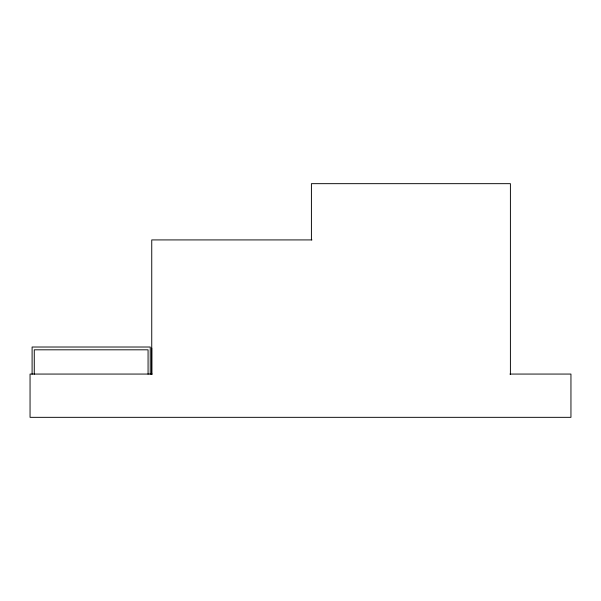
<?xml version="1.0" encoding="UTF-8"?>
<svg xmlns="http://www.w3.org/2000/svg" width="601" height="601" viewBox="0 0 601 601"><rect width="100%" height="100%" fill="white"/><g stroke="black" fill="none" stroke-linecap="round" stroke-linejoin="round"><path stroke-width="0.9" d="M151.745 374.295L151.745 348.099M311.957 239.919L151.745 239.919L151.745 374.566M152.128 374.062L30.05 374.062L30.05 417.334L570.95 417.334L570.95 374.062L509.911 374.062M510.407 374.566L510.407 183.666L311.416 183.666L311.416 239.919M150.242 374.205L150.242 347.017L32.101 347.017L32.101 374.205M148.071 374.19L148.071 349.812L34.272 349.812L34.272 374.19"/></g></svg>
